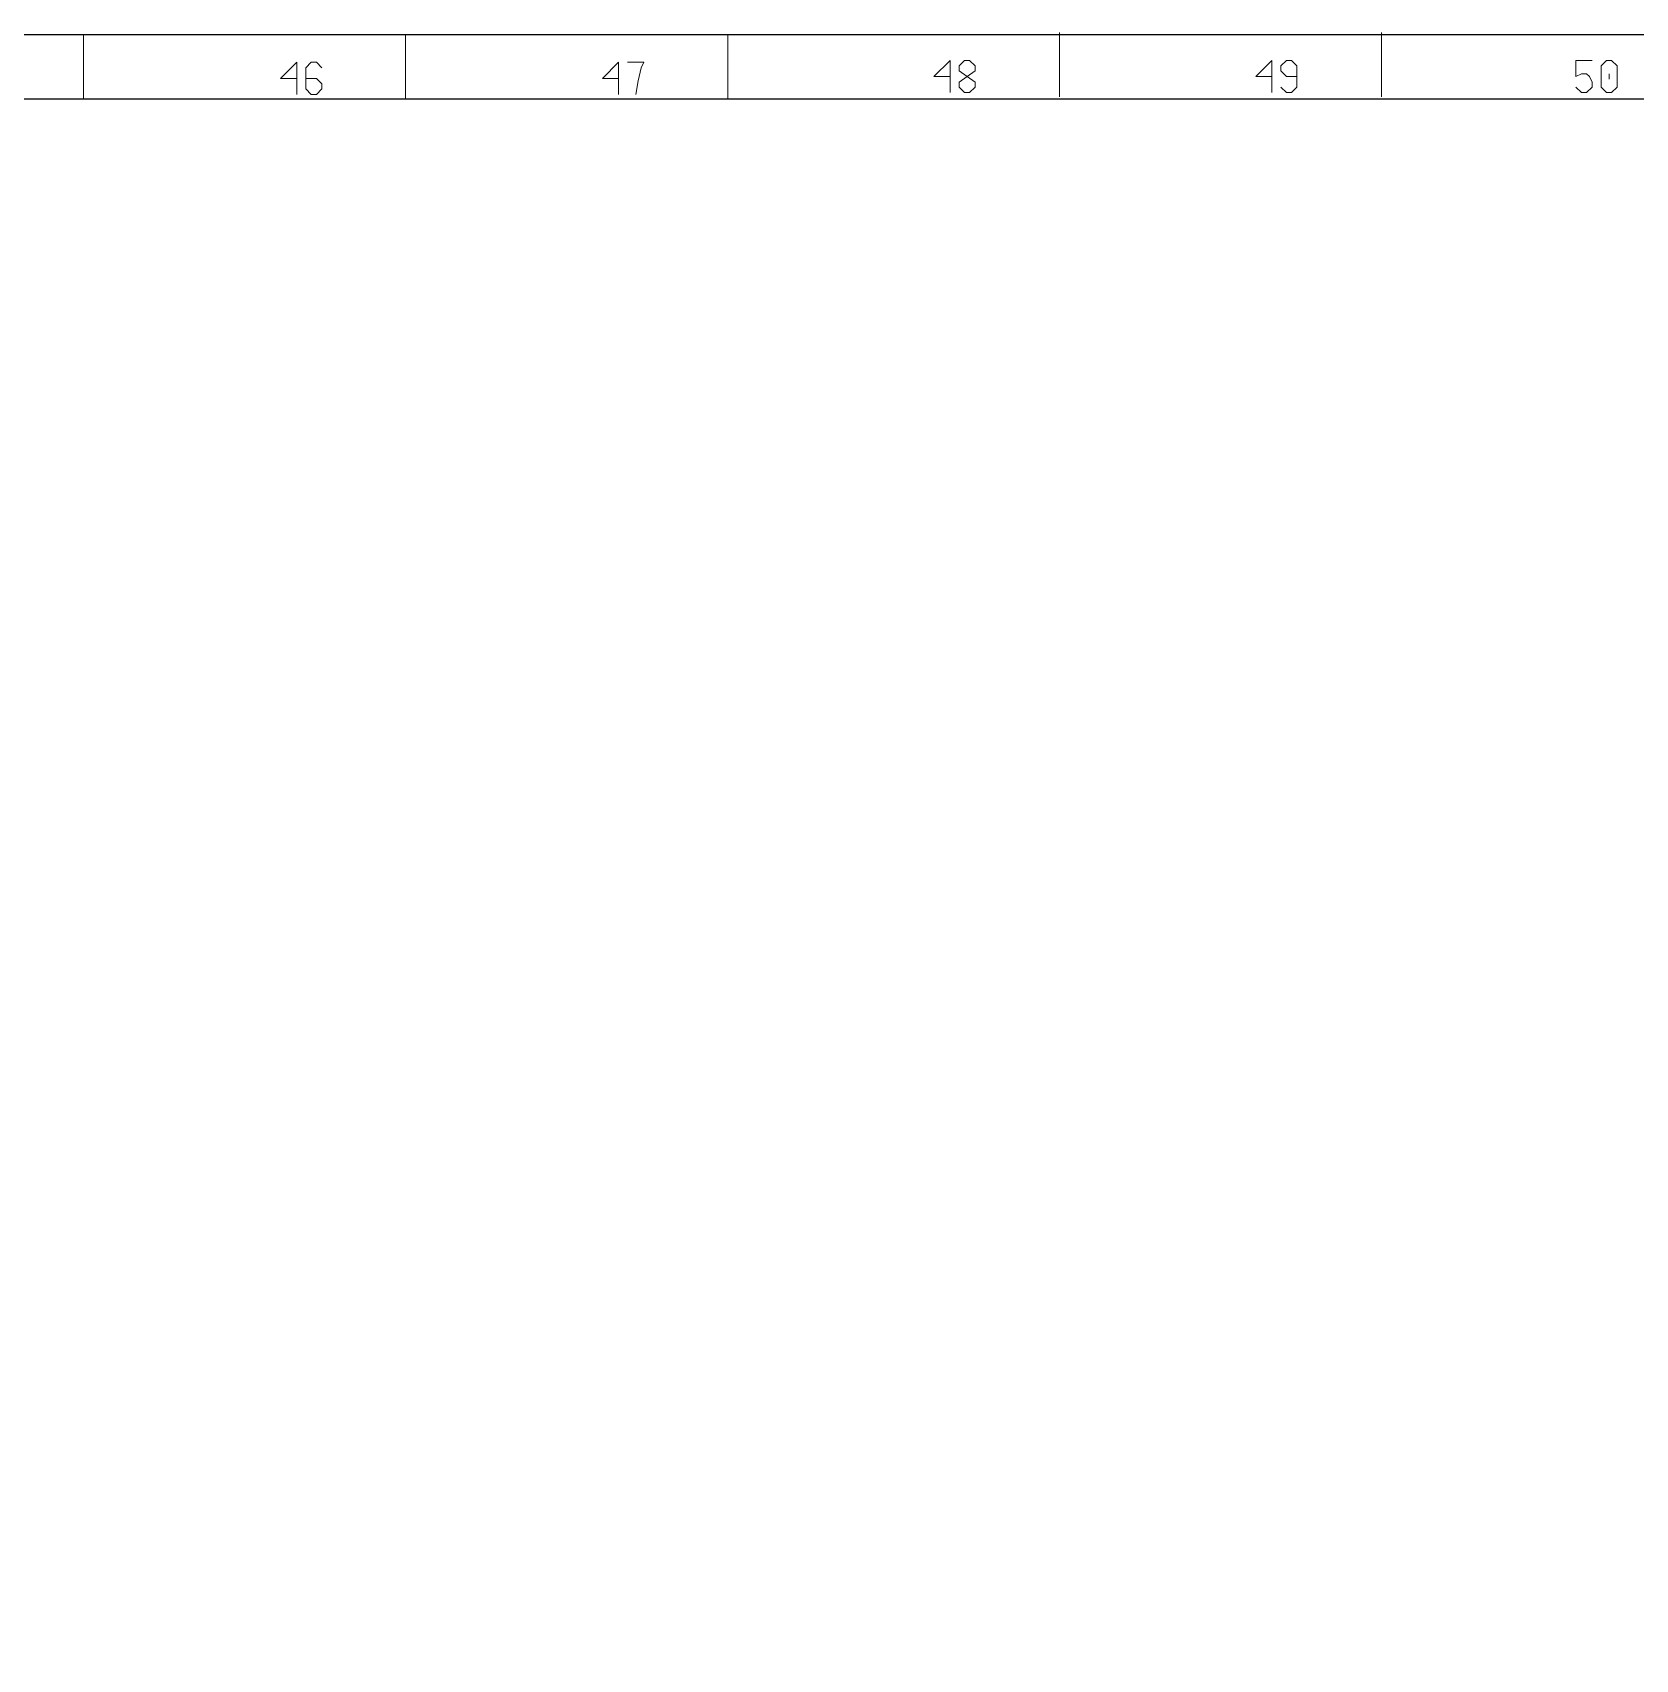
# Model space of a CAD drawing. Header units: millimetres. Extents: x 17 to 3784, y 12 to 1382.
# Drawn here: x 2274.3 to 2523.1, y 1129.1 to 1381.7 of the extents above; entities that cross this region are included whole.
import ezdxf

# ---------------------------------------------------------------- set-up
doc = ezdxf.new("R2010")
doc.units = ezdxf.units.MM

msp = doc.modelspace()

# ---------------------------------------------------------------- linework, layer by layer
for points in [[(18.14, 1381.34), (3479.85, 1381.34), (3479.85, 12.21), (18.14, 12.21)], [(43.28, 1371.36), (3469.6, 1371.36), (3469.6, 22.31), (43.28, 22.31)]]:
    msp.add_lwpolyline(points, close=True)
at = {"color": 7, "linetype": 'Continuous', "lineweight": 13}
for points in [[(2282.18, 1371.37), (2282.18, 1381.37)], [(2332.18, 1371.37), (2332.18, 1381.37)], [(2382.18, 1371.37), (2382.18, 1381.37)], [(2433.68, 1371.65), (2433.68, 1381.65)], [(2483.68, 1371.65), (2483.68, 1381.65)], [(2315.29, 1377.04), (2312.79, 1374.54)], [(2315.29, 1372.04), (2315.29, 1377.04)], [(2317.55, 1377.04), (2316.7, 1376.18)], [(2318.34, 1377.04), (2317.55, 1377.04)], [(2319.2, 1376.18), (2318.34, 1377.04)], [(2365.24, 1377.04), (2362.74, 1374.54)], [(2365.24, 1372.04), (2365.24, 1377.04)], [(2369.15, 1377.04), (2366.65, 1377.04)], [(2368.75, 1376.18), (2369.15, 1377.04)], [(2416.7, 1377.33), (2414.2, 1374.83)], [(2416.7, 1372.33), (2416.7, 1377.33)], [(2418.1, 1376.47), (2418.96, 1377.33)], [(2418.1, 1375.69), (2418.1, 1376.47)], [(2418.96, 1377.33), (2419.74, 1377.33)], [(2419.74, 1377.33), (2420.6, 1376.47)], [(2420.6, 1376.47), (2420.6, 1375.69)], [(2466.65, 1377.33), (2464.15, 1374.83)], [(2466.65, 1372.33), (2466.65, 1377.33)], [(2468.05, 1376.47), (2468.91, 1377.33)], [(2468.05, 1375.69), (2468.05, 1376.47)], [(2468.91, 1377.33), (2469.69, 1377.33)], [(2469.69, 1377.33), (2470.55, 1376.47)], [(2470.55, 1376.47), (2470.55, 1373.18)], [(2516.35, 1377.33), (2513.85, 1377.33)], [(2513.85, 1377.33), (2513.85, 1374.83)], [(2518.61, 1377.33), (2517.75, 1376.47)], [(2517.75, 1376.47), (2517.75, 1373.18)], [(2519.39, 1377.33), (2518.61, 1377.33)], [(2520.25, 1376.47), (2519.39, 1377.33)], [(2520.25, 1376.08), (2520.25, 1376.47)], [(2312.79, 1374.54), (2315.29, 1374.54)], [(2316.7, 1376.18), (2316.7, 1372.9)], [(2318.34, 1374.54), (2316.7, 1374.54)], [(2319.2, 1373.68), (2318.34, 1374.54)], [(2362.74, 1374.54), (2365.24, 1374.54)], [(2367.9, 1372.04), (2368.29, 1374.15)], [(2368.29, 1374.15), (2368.75, 1376.18)], [(2414.2, 1374.83), (2416.7, 1374.83)], [(2420.6, 1373.97), (2418.1, 1375.69)], [(2420.6, 1375.69), (2418.1, 1373.97)], [(2418.1, 1373.97), (2418.1, 1373.18)], [(2420.6, 1373.18), (2420.6, 1373.97)], [(2464.15, 1374.83), (2466.65, 1374.83)], [(2468.91, 1374.83), (2468.05, 1375.69)], [(2470.55, 1374.83), (2468.91, 1374.83)], [(2513.85, 1374.83), (2514.71, 1375.22)], [(2514.71, 1375.22), (2515.49, 1375.22)], [(2515.49, 1375.22), (2515.96, 1374.83)], [(2515.96, 1374.83), (2516.35, 1373.97)], [(2516.35, 1373.97), (2516.35, 1373.18)], [(2519, 1375.22), (2519, 1374.43)], [(2520.25, 1373.58), (2520.25, 1376.08)], [(2316.7, 1372.9), (2317.55, 1372.04)], [(2317.55, 1372.04), (2318.34, 1372.04)], [(2318.34, 1372.04), (2319.2, 1372.9)], [(2319.2, 1372.9), (2319.2, 1373.68)], [(2418.1, 1373.18), (2418.96, 1372.33)], [(2418.96, 1372.33), (2419.74, 1372.33)], [(2419.74, 1372.33), (2420.6, 1373.18)], [(2468.91, 1372.33), (2468.05, 1373.18)], [(2469.69, 1372.33), (2468.91, 1372.33)], [(2470.55, 1373.18), (2469.69, 1372.33)], [(2514.71, 1372.33), (2513.85, 1373.18)], [(2515.49, 1372.33), (2514.71, 1372.33)], [(2516.35, 1373.18), (2515.49, 1372.33)], [(2517.75, 1373.18), (2518.61, 1372.33)], [(2518.61, 1372.33), (2519.39, 1372.33)], [(2519.39, 1372.33), (2520.25, 1373.18)], [(2520.25, 1373.18), (2520.25, 1373.58)]]:
    msp.add_lwpolyline(points, dxfattribs=at)

doc.saveas('drawing.dxf')
